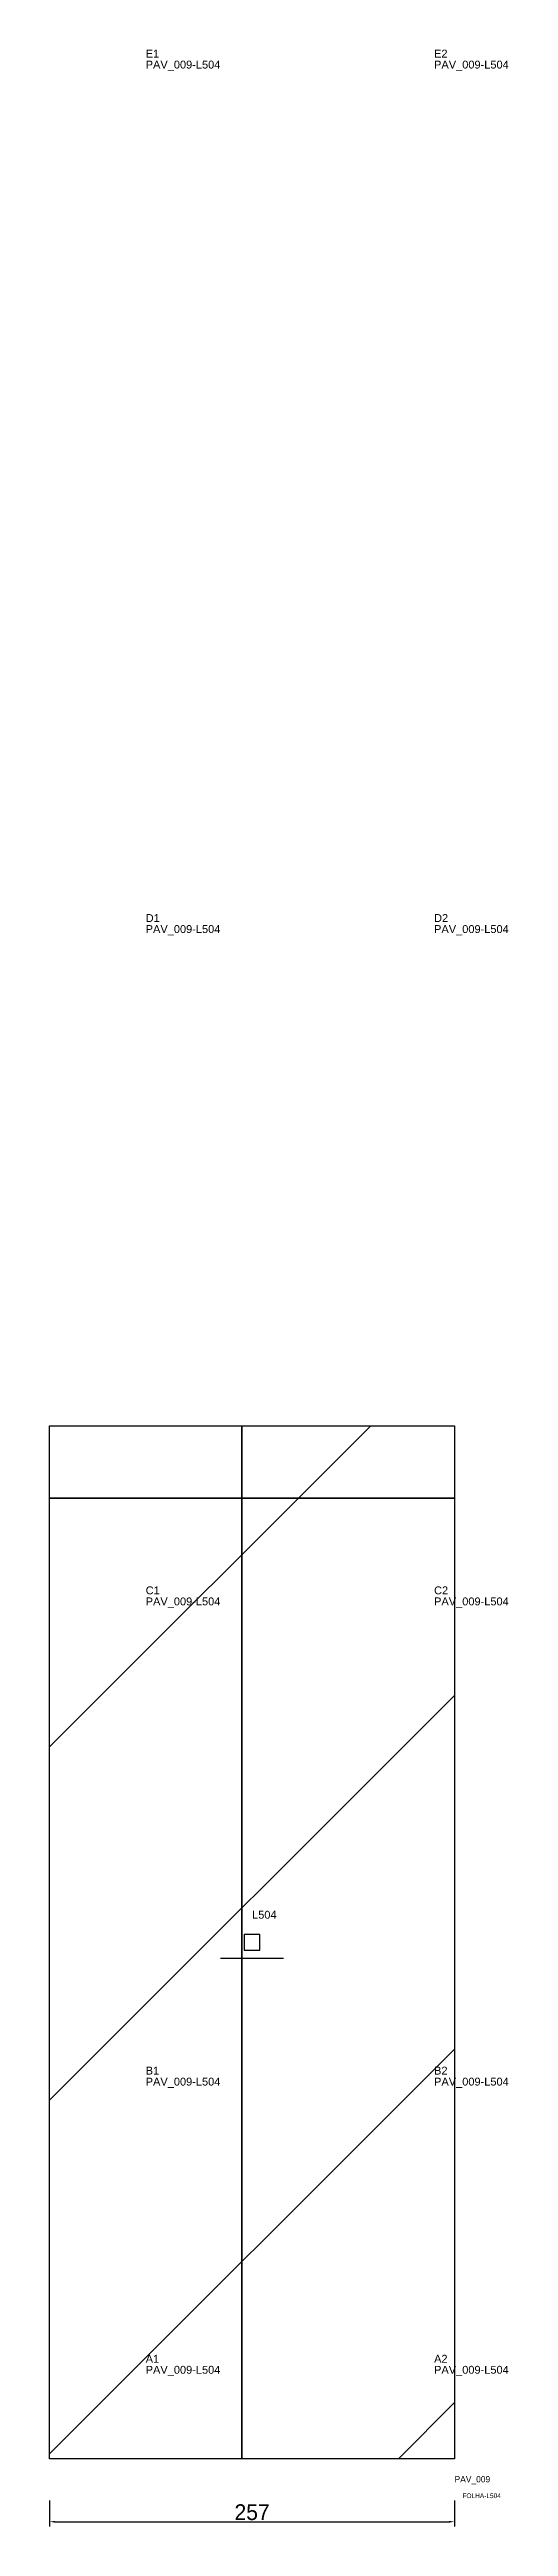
# Model space of a CAD drawing. Header units: metres. Extents: x 222 to 513, y -498 to 1076.
import ezdxf

# ---------------------------------------------------------------- set-up
doc = ezdxf.new("R2010")
doc.units = ezdxf.units.M
for name, color, linetype in [('3', 3, 'CONTINUOUS'), ('AUX00', 7, 'CONTINUOUS'), ('COTA', 241, 'CONTINUOUS'), ('FOLHA', 255, 'CONTINUOUS'), ('Hachura', 251, 'CONTINUOUS'), ('NOMENCLATURA', 7, 'CONTINUOUS'), ('Nível', 160, 'CONTINUOUS'), ('Painéis', 200, 'CONTINUOUS'), ('Pilares', 5, 'CONTINUOUS'), ('SARR_2.2x7', 40, 'CONTINUOUS')]:
    doc.layers.add(name, color=color, linetype=linetype)
doc.styles.add('ARIAL', font='Arial.ttf')
doc.styles.add('STR_STANDARD', font='arial.ttf')
doc.dimstyles.new('EZ DXF', dxfattribs={"dimtxt": 10, "dimasz": 3.5, "dimexe": 3, "dimexo": 1.5, "dimgap": 1, "dimtad": 1, "dimdec": 1, "dimdsep": 46, "dimcen": 2.5, "dimazin": 3, "dimtfac": 1, "dimtmove": 0, "dimatfit": 3})

msp = doc.modelspace()

# ---------------------------------------------------------------- hatches: boundary and pattern name
at = {"layer": 'Hachura'}
h = msp.add_hatch(dxfattribs=at)
h.set_pattern_fill('ANSI31', scale=50)
h.paths.add_polyline_path([(479.2, -454.5), (240.2, -454.5), (222.2, -454.5), (222.2, 201.5), (288.7, 201.5), (479.2, 201.5)])
h = msp.add_hatch(dxfattribs=at)
h.set_pattern_fill('ANSI31', scale=50)
h.paths.add_polyline_path([(479.2, -454.5), (240.2, -454.5), (222.2, -454.5), (222.2, 201.5), (288.7, 201.5), (479.2, 201.5)])

# ---------------------------------------------------------------- linework, layer by layer
at = {"layer": '3'}
for points in [[(344.2, -454.5), (344.2, 201.5)], [(344.2, -454.5), (344.2, 201.5)], [(222.2, 155.5), (479.2, 155.5)], [(222.2, 155.5), (479.2, 155.5)]]:
    msp.add_lwpolyline(points, close=True, dxfattribs=at)
at = {"layer": 'Painéis', "color": 200}
for p, q in [((222.2, -454.5), (222.2, 201.5)), ((222.2, 201.5), (288.7, 201.5)), ((222.2, -454.5), (222.2, 201.5)), ((222.2, 201.5), (288.7, 201.5)), ((288.7, 201.5), (479.2, 201.5)), ((288.7, 201.5), (479.2, 201.5)), ((479.2, 201.5), (479.2, -454.5)), ((479.2, 201.5), (479.2, -454.5)), ((240.2, -454.5), (222.2, -454.5)), ((240.2, -454.5), (222.2, -454.5)), ((479.2, -454.5), (240.2, -454.5)), ((479.2, -454.5), (240.2, -454.5))]:
    msp.add_line(p, q, dxfattribs=at)
at = {"layer": 'Pilares'}
msp.add_lwpolyline([(345.7, -131.5), (355.7, -131.5), (355.7, -121.5), (345.7, -121.5)], close=True, dxfattribs=at)
msp.add_lwpolyline([(345.7, -131.5), (355.7, -131.5), (355.7, -121.5), (345.7, -121.5)], close=True, dxfattribs=at)
at = {"layer": 'SARR_2.2x7'}
msp.add_line((330.7, -136.5), (370.7, -136.5), dxfattribs=at)
msp.add_line((330.7, -136.5), (370.7, -136.5), dxfattribs=at)

# ---------------------------------------------------------------- texts
at = {"layer": '3', "style": 'STR_STANDARD'}
for s, p in [('E1', (283.2, 1070.5)), ('E1', (283.2, 1070.5)), ('E2', (466.2, 1070.5)), ('E2', (466.2, 1070.5)), ('D1', (283.2, 521.5)), ('D1', (283.2, 521.5)), ('D2', (466.2, 521.5)), ('D2', (466.2, 521.5)), ('C1', (283.2, 94.5)), ('C1', (283.2, 94.5)), ('C2', (466.2, 94.5)), ('C2', (466.2, 94.5)), ('B1', (283.2, -210.5)), ('B1', (283.2, -210.5)), ('B2', (466.2, -210.5)), ('B2', (466.2, -210.5)), ('A1', (283.2, -393.5)), ('A1', (283.2, -393.5)), ('A2', (466.2, -393.5)), ('A2', (466.2, -393.5))]:
    msp.add_text(s, height=5, dxfattribs=at).set_placement(p)
at = {"layer": 'AUX00', "style": 'STR_STANDARD'}
for p in [(283.2, 1063.5), (283.2, 1063.5), (466.2, 1063.5), (466.2, 1063.5), (283.2, 514.5), (283.2, 514.5), (466.2, 514.5), (466.2, 514.5), (283.2, 87.5), (283.2, 87.5), (466.2, 87.5), (466.2, 87.5), (283.2, -217.5), (283.2, -217.5), (466.2, -217.5), (466.2, -217.5), (283.2, -400.5), (283.2, -400.5), (466.2, -400.5), (466.2, -400.5)]:
    msp.add_text('PAV_009-L504', height=5, dxfattribs=at).set_placement(p)
at = {"layer": 'FOLHA'}
msp.add_text('FOLHA-L504', height=3, dxfattribs=at).set_placement((484.2, -479.5))
msp.add_text('FOLHA-L504', height=3, dxfattribs=at).set_placement((484.2, -479.5))
at = {"layer": 'NOMENCLATURA', "insert": (350.7, -106.5), "char_height": 5, "attachment_point": 1, "style": 'ARIAL'}
msp.add_mtext('L504', dxfattribs=at)
msp.add_mtext('L504', dxfattribs=at)
at = {"layer": 'Nível'}
msp.add_text('PAV_009', height=4, dxfattribs=at).set_placement((479.2, -469.5))
msp.add_text('PAV_009', height=4, dxfattribs=at).set_placement((479.2, -469.5))

# ---------------------------------------------------------------- dimensions: what is measured, and where the dimension line sits
at = {"layer": 'COTA'}
msp.add_linear_dim(base=(222.2, -494.5), p1=(222.2, -479.5), p2=(479.2, -479.5), dimstyle='EZ DXF', dxfattribs=at).render()
msp.add_linear_dim(base=(222.2, -494.5), p1=(222.2, -479.5), p2=(479.2, -479.5), dimstyle='EZ DXF', dxfattribs=at).render()

doc.saveas('drawing.dxf')
